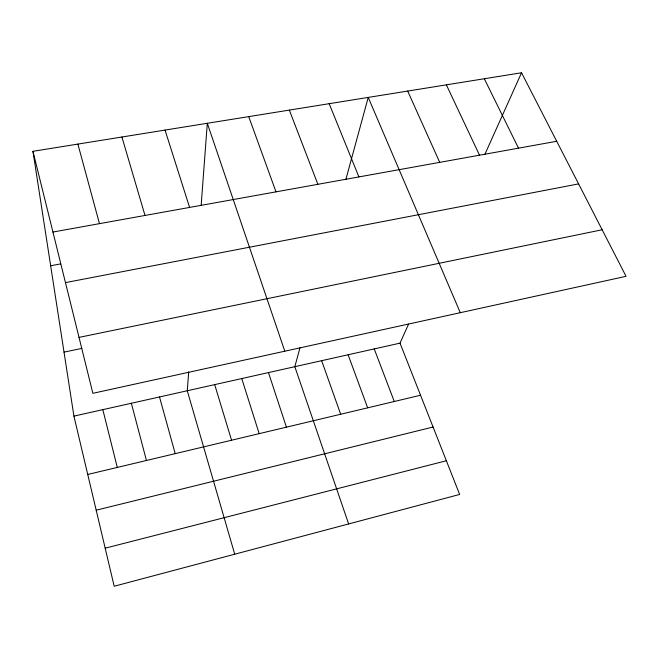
<?xml version="1.0" encoding="UTF-8"?>
<svg xmlns="http://www.w3.org/2000/svg" width="659" height="659" viewBox="0 0 659 659"><rect width="100%" height="100%" fill="white"/><g stroke="black" fill="none" stroke-linecap="round" stroke-linejoin="round"><path stroke-width="0.99" d="M188.696 371.89L187.28 390.754L234.728 554.211M201.152 205.468L207.305 123.282L284.803 351.198M300.002 347.705L294.828 366.684L348.636 523.946M345.81 179.652L368.224 97.408L460.295 312.696M32.95 151.315L92.87 393.316L626.05 276.319L521.541 72.762L32.95 151.315L73.923 416.117L114.188 586.238L459.644 494.448L400.021 343.15L408.588 324.08M484.958 154.157L521.541 72.762M105.185 548.181L446.357 460.748M96.189 510.198L433.07 427.032M87.738 474.464L420.541 395.243M73.923 416.117L400.021 343.15M64.022 352.12L81.897 348.389M79.022 337.383L602.145 229.769M65.463 282.62L578.602 183.894M50.661 265.758L60.653 263.88M52.942 232.042L556.723 141.281M484.316 78.742L518.501 148.168M446.374 84.846L479.513 155.186M407.682 91.066L439.726 162.361M329.171 103.685L358.908 176.917M289.342 110.094L317.877 184.314M374.23 348.916L394.271 401.496M348.109 354.764L367.656 407.83M248.731 116.618L275.997 191.86M321.641 360.687L340.678 414.256M268.46 372.582L286.434 427.164M165.038 130.078L189.586 207.42M241.754 378.563L259.185 433.655M214.694 384.617L231.564 440.228M121.907 137.006L145.005 215.452M159.503 396.965L175.203 453.647M77.886 144.09L99.468 223.656M131.355 403.267L146.446 460.493M102.829 409.643L117.294 467.429"/></g></svg>
